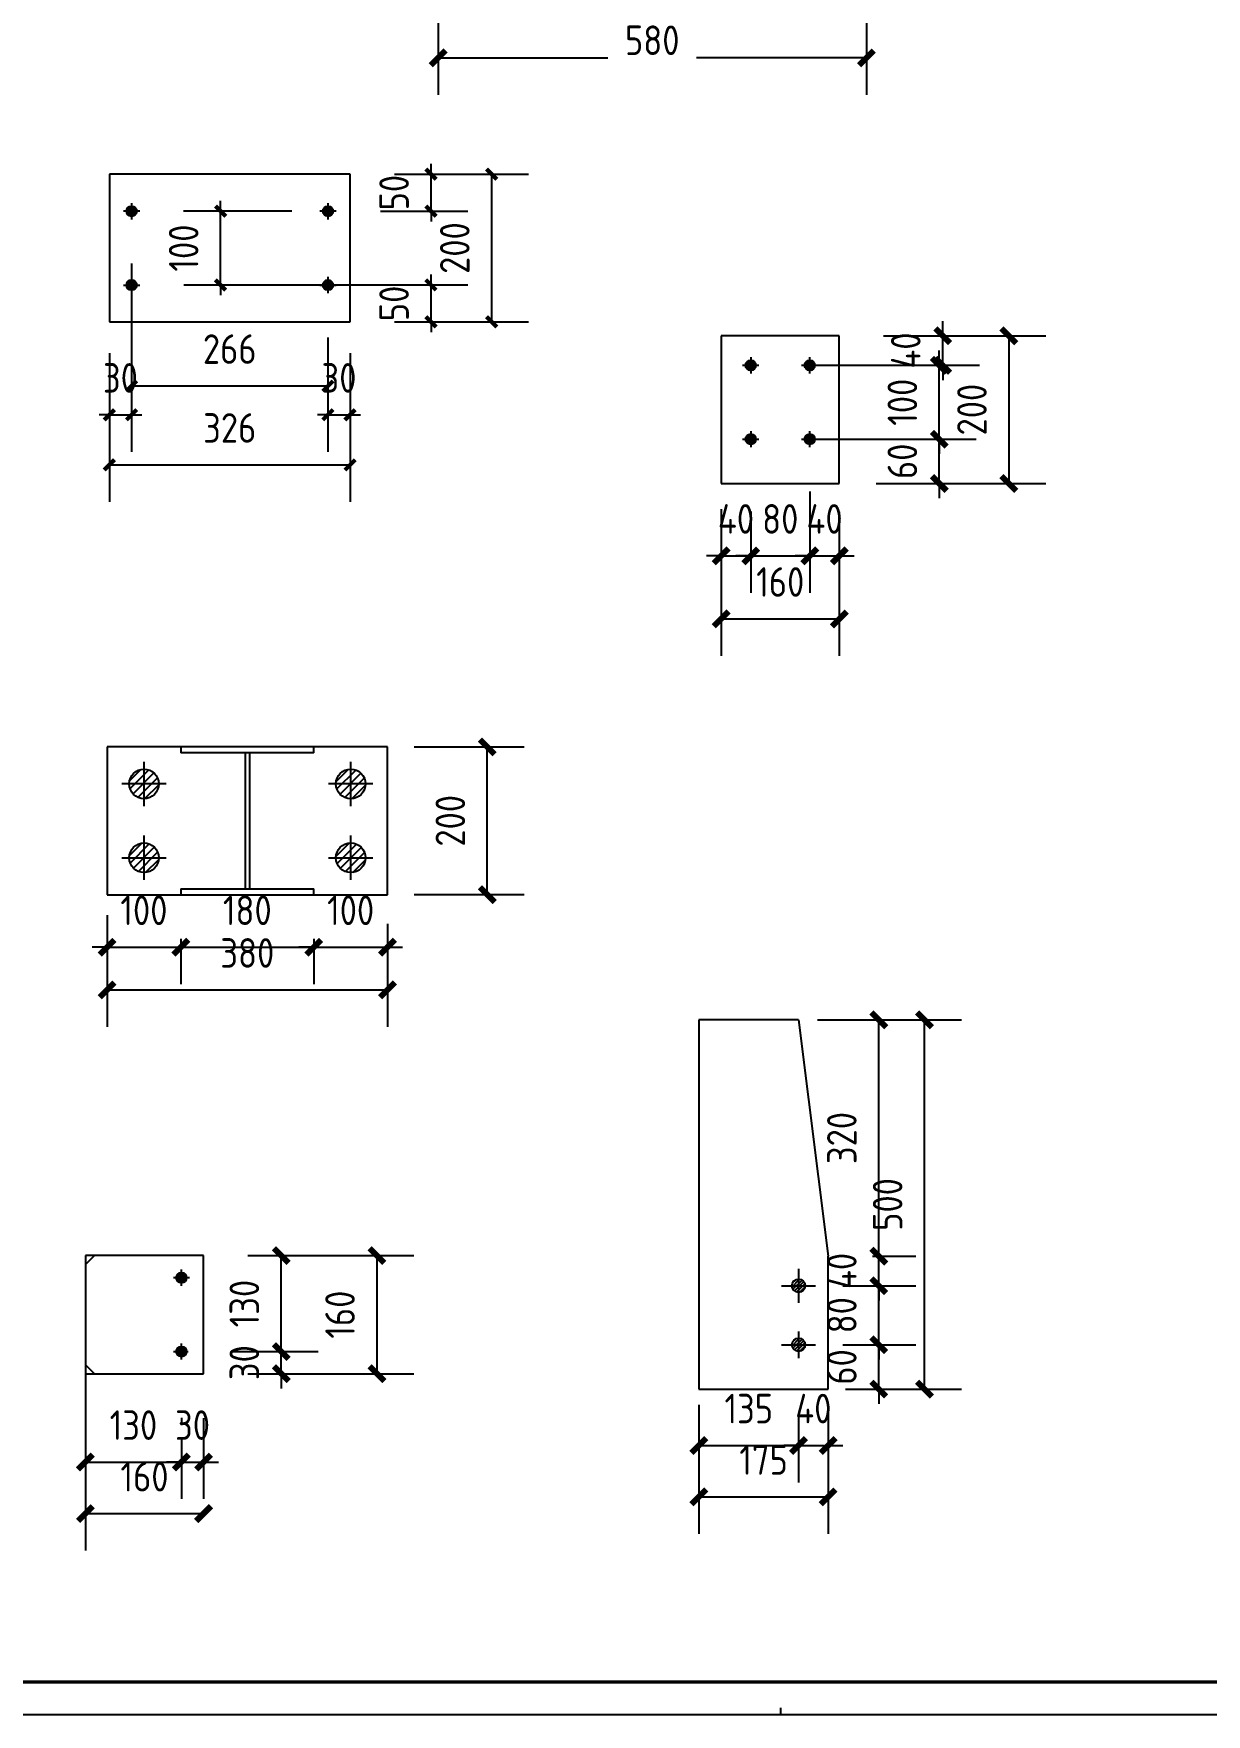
# Model space of a CAD drawing. Extents: x -9001 to 151288, y 75886 to 362543.
# Drawn here: x 29577 to 37519, y 75927 to 87308 of the extents above; entities that cross this region are included whole.
import ezdxf
from ezdxf.enums import TextEntityAlignment as Align

# ---------------------------------------------------------------- set-up
doc = ezdxf.new("R2010")
doc.units = 0
doc.header["$LTSCALE"] = 1000
doc.header["$MEASUREMENT"] = 0
doc.layers.add('PUB_TITLE', color=4, linetype='Continuous')
doc.styles.get("Standard").update_dxf_attribs({"font": 'gbenor.shx', "bigfont": 'gbcbig.shx'})
doc.dimstyles.get("Standard").update_dxf_attribs({"dimscale": 100, "dimtxt": 1, "dimasz": 1, "dimexe": 2.5, "dimexo": 3, "dimgap": 1.5, "dimtad": 1, "dimdec": 0, "dimzin": 0, "dimdsep": 46, "dimtxsty": 'Standard', "dimblk": 'ARCHTICK', "dimcen": 0.09, "dimadec": 0, "dimazin": 0, "dimtfac": 1, "dimtdec": 0, "dimtix": 1, "dimtmove": 2, "dimatfit": 3, "dimfxl": 1, "dimtolj": 1, "dimtzin": 0, "dimarcsym": 0})

# ---------------------------------------------------------------- blocks, each defined once
blk = doc.blocks.new('_ArchTick')
at = {"color": 0, "linetype": 'ByBlock', "const_width": 0.4}
blk.add_lwpolyline([(-0.5, -0.5), (0.5, 0.5)], dxfattribs=at)
blk = doc.blocks.new('*D195')
at = {"color": 0, "lineweight": -2}
for p, q in [((34082, 78023), (34082, 77150)), ((34957, 78023), (34957, 77150)), ((34082, 77400), (34957, 77400))]:
    blk.add_line(p, q, dxfattribs=at)
at = {"layer": 'Defpoints', "color": 0}
for p in [(34082, 78323), (34957, 78323), (34957, 77400)]:
    blk.add_point(p, dxfattribs=at)
at = {"color": 0, "lineweight": -2, "xscale": 100, "yscale": 100, "zscale": 100, "rotation": 180}
blk.add_blockref('_ArchTick', (34082, 77400), dxfattribs=at)
at = {"color": 0, "lineweight": -2, "xscale": 100, "yscale": 100, "zscale": 100}
blk.add_blockref('_ArchTick', (34957, 77400), dxfattribs=at)
at = {"color": 0, "insert": (34520, 77650), "char_height": 200, "attachment_point": 5}
blk.add_mtext('\\A1;175', dxfattribs=at)
blk = doc.blocks.new('*D196')
at = {"color": 0, "lineweight": -2}
for p, q in [((34082, 77969), (34082, 77498)), ((34757, 77969), (34757, 77498)), ((34082, 77748), (34757, 77748))]:
    blk.add_line(p, q, dxfattribs=at)
at = {"layer": 'Defpoints', "color": 0}
for p in [(34082, 78269), (34757, 78269), (34757, 77748)]:
    blk.add_point(p, dxfattribs=at)
at = {"color": 0, "lineweight": -2, "xscale": 100, "yscale": 100, "zscale": 100, "rotation": 180}
blk.add_blockref('_ArchTick', (34082, 77748), dxfattribs=at)
at = {"color": 0, "lineweight": -2, "xscale": 100, "yscale": 100, "zscale": 100}
blk.add_blockref('_ArchTick', (34757, 77748), dxfattribs=at)
at = {"color": 0, "insert": (34420, 77998), "char_height": 200, "attachment_point": 5}
blk.add_mtext('\\A1;135', dxfattribs=at)
blk = doc.blocks.new('*D51')
at = {"color": 0, "lineweight": -2}
for p, q in [((34757, 77969), (34757, 77498)), ((34957, 77949), (34957, 77498)), ((34757, 77748), (34657, 77748)), ((34757, 77748), (34957, 77748)), ((34957, 77748), (35057, 77748))]:
    blk.add_line(p, q, dxfattribs=at)
at = {"layer": 'Defpoints', "color": 0}
for p in [(34757, 78269), (34957, 78249), (34957, 77748)]:
    blk.add_point(p, dxfattribs=at)
at = {"color": 0, "lineweight": -2, "xscale": 100, "yscale": 100, "zscale": 100}
blk.add_blockref('_ArchTick', (34757, 77748), dxfattribs=at)
at = {"color": 0, "lineweight": -2, "xscale": 100, "yscale": 100, "zscale": 100, "rotation": 180}
blk.add_blockref('_ArchTick', (34957, 77748), dxfattribs=at)
at = {"color": 0, "insert": (34857, 77998), "char_height": 200, "attachment_point": 5}
blk.add_mtext('\\A1;40', dxfattribs=at)
blk = doc.blocks.new('*D197')
at = {"color": 0, "lineweight": -2}
for p, q in [((35300, 78430), (35300, 78530)), ((35057, 78430), (35550, 78430)), ((35300, 78130), (35300, 78430)), ((35074, 78130), (35550, 78130)), ((35300, 78130), (35300, 78030))]:
    blk.add_line(p, q, dxfattribs=at)
at = {"layer": 'Defpoints', "color": 0}
for p in [(34757, 78430), (35300, 78430), (34774, 78130)]:
    blk.add_point(p, dxfattribs=at)
at = {"color": 0, "lineweight": -2, "xscale": 100, "yscale": 100, "zscale": 100}
for p, rotation in [((35300, 78430), 270), ((35300, 78130), 90)]:
    blk.add_blockref('_ArchTick', p, dxfattribs=dict(at, rotation=rotation))
at = {"color": 0, "insert": (35050, 78280), "char_height": 200, "attachment_point": 5, "rotation": 90}
blk.add_mtext('\\A1;60', dxfattribs=at)
blk = doc.blocks.new('*D198')
at = {"color": 0, "lineweight": -2}
for p, q in [((35300, 78830), (35300, 78930)), ((35057, 78830), (35550, 78830)), ((35300, 78430), (35300, 78830)), ((35057, 78430), (35550, 78430)), ((35300, 78430), (35300, 78330))]:
    blk.add_line(p, q, dxfattribs=at)
at = {"layer": 'Defpoints', "color": 0}
for p in [(34757, 78830), (35300, 78830), (34757, 78430)]:
    blk.add_point(p, dxfattribs=at)
at = {"color": 0, "lineweight": -2, "xscale": 100, "yscale": 100, "zscale": 100}
for p, rotation in [((35300, 78830), 270), ((35300, 78430), 90)]:
    blk.add_blockref('_ArchTick', p, dxfattribs=dict(at, rotation=rotation))
at = {"color": 0, "insert": (35050, 78630), "char_height": 200, "attachment_point": 5, "rotation": 90}
blk.add_mtext('\\A1;80', dxfattribs=at)
blk = doc.blocks.new('*D199')
at = {"color": 0, "lineweight": -2}
for p, q in [((34886, 80630), (35550, 80630)), ((35300, 79030), (35300, 80630)), ((35257, 79030), (35550, 79030))]:
    blk.add_line(p, q, dxfattribs=at)
at = {"layer": 'Defpoints', "color": 0}
for p in [(34586, 80630), (35300, 80630), (34957, 79030)]:
    blk.add_point(p, dxfattribs=at)
at = {"color": 0, "lineweight": -2, "xscale": 100, "yscale": 100, "zscale": 100}
for p, rotation in [((35300, 80630), 90), ((35300, 79030), 270)]:
    blk.add_blockref('_ArchTick', p, dxfattribs=dict(at, rotation=rotation))
at = {"color": 0, "insert": (35050, 79830), "char_height": 200, "attachment_point": 5, "rotation": 90}
blk.add_mtext('\\A1;320', dxfattribs=at)
blk = doc.blocks.new('*D52')
at = {"color": 0, "lineweight": -2}
for p, q in [((34886, 80630), (35860, 80630)), ((35610, 78130), (35610, 80630)), ((35074, 78130), (35860, 78130))]:
    blk.add_line(p, q, dxfattribs=at)
at = {"layer": 'Defpoints', "color": 0}
for p in [(34586, 80630), (35610, 80630), (34774, 78130)]:
    blk.add_point(p, dxfattribs=at)
at = {"color": 0, "lineweight": -2, "xscale": 100, "yscale": 100, "zscale": 100}
for p, rotation in [((35610, 80630), 90), ((35610, 78130), 270)]:
    blk.add_blockref('_ArchTick', p, dxfattribs=dict(at, rotation=rotation))
at = {"color": 0, "insert": (35360, 79380), "char_height": 200, "attachment_point": 5, "rotation": 90}
blk.add_mtext('\\A1;500', dxfattribs=at)
blk = doc.blocks.new('*D204')
at = {"color": 0, "lineweight": -2}
for p, q in [((34233, 84049), (34233, 83522)), ((34433, 84049), (34433, 83522)), ((34233, 83772), (34133, 83772)), ((34233, 83772), (34433, 83772)), ((34433, 83772), (34533, 83772))]:
    blk.add_line(p, q, dxfattribs=at)
at = {"layer": 'Defpoints', "color": 0}
for p in [(34233, 84349), (34433, 84349), (34433, 83772)]:
    blk.add_point(p, dxfattribs=at)
at = {"color": 0, "lineweight": -2, "xscale": 100, "yscale": 100, "zscale": 100}
blk.add_blockref('_ArchTick', (34233, 83772), dxfattribs=at)
at = {"color": 0, "lineweight": -2, "xscale": 100, "yscale": 100, "zscale": 100, "rotation": 180}
blk.add_blockref('_ArchTick', (34433, 83772), dxfattribs=at)
at = {"color": 0, "insert": (34333, 84022), "char_height": 200, "attachment_point": 5}
blk.add_mtext('\\A1;40', dxfattribs=at)
blk = doc.blocks.new('*D205')
at = {"color": 0, "lineweight": -2}
for p, q in [((34833, 84207), (34833, 83522)), ((34433, 84072), (34433, 84022)), ((34433, 83772), (34333, 83772)), ((34433, 83772), (34833, 83772)), ((34833, 83772), (34933, 83772))]:
    blk.add_line(p, q, dxfattribs=at)
at = {"layer": 'Defpoints', "color": 0}
for p in [(34833, 84507), (34433, 83772), (34833, 83772)]:
    blk.add_point(p, dxfattribs=at)
at = {"color": 0, "lineweight": -2, "xscale": 100, "yscale": 100, "zscale": 100}
blk.add_blockref('_ArchTick', (34433, 83772), dxfattribs=at)
at = {"color": 0, "lineweight": -2, "xscale": 100, "yscale": 100, "zscale": 100, "rotation": 180}
blk.add_blockref('_ArchTick', (34833, 83772), dxfattribs=at)
at = {"color": 0, "insert": (34633, 84022), "char_height": 200, "attachment_point": 5}
blk.add_mtext('\\A1;80', dxfattribs=at)
blk = doc.blocks.new('*D206')
at = {"color": 0, "lineweight": -2}
for p, q in [((34833, 84207), (34833, 83522)), ((35033, 83962), (35033, 83522)), ((34833, 83772), (34733, 83772)), ((34833, 83772), (35033, 83772)), ((35033, 83772), (35133, 83772))]:
    blk.add_line(p, q, dxfattribs=at)
at = {"layer": 'Defpoints', "color": 0}
for p in [(34833, 84507), (35033, 84262), (35033, 83772)]:
    blk.add_point(p, dxfattribs=at)
at = {"color": 0, "lineweight": -2, "xscale": 100, "yscale": 100, "zscale": 100}
blk.add_blockref('_ArchTick', (34833, 83772), dxfattribs=at)
at = {"color": 0, "lineweight": -2, "xscale": 100, "yscale": 100, "zscale": 100, "rotation": 180}
blk.add_blockref('_ArchTick', (35033, 83772), dxfattribs=at)
at = {"color": 0, "insert": (34933, 84022), "char_height": 200, "attachment_point": 5}
blk.add_mtext('\\A1;40', dxfattribs=at)
blk = doc.blocks.new('*D207')
at = {"color": 0, "lineweight": -2}
for p, q in [((34784, 84562), (35960, 84562)), ((35710, 84562), (35710, 84662)), ((35710, 84262), (35710, 84562)), ((35283, 84262), (35960, 84262)), ((35710, 84262), (35710, 84162))]:
    blk.add_line(p, q, dxfattribs=at)
at = {"layer": 'Defpoints', "color": 0}
for p in [(34484, 84562), (35710, 84562), (34983, 84262)]:
    blk.add_point(p, dxfattribs=at)
at = {"color": 0, "lineweight": -2, "xscale": 100, "yscale": 100, "zscale": 100}
for p, rotation in [((35710, 84562), 270), ((35710, 84262), 90)]:
    blk.add_blockref('_ArchTick', p, dxfattribs=dict(at, rotation=rotation))
at = {"color": 0, "insert": (35460, 84412), "char_height": 200, "attachment_point": 5, "rotation": 90}
blk.add_mtext('\\A1;60', dxfattribs=at)
blk = doc.blocks.new('*D208')
at = {"color": 0, "lineweight": -2}
for p, q in [((35710, 85062), (35710, 85162)), ((34788, 85062), (35960, 85062)), ((35710, 84562), (35710, 85062)), ((34784, 84562), (35960, 84562)), ((35710, 84562), (35710, 84462))]:
    blk.add_line(p, q, dxfattribs=at)
at = {"layer": 'Defpoints', "color": 0}
for p in [(34488, 85062), (35710, 85062), (34484, 84562)]:
    blk.add_point(p, dxfattribs=at)
at = {"color": 0, "lineweight": -2, "xscale": 100, "yscale": 100, "zscale": 100}
for p, rotation in [((35710, 85062), 270), ((35710, 84562), 90)]:
    blk.add_blockref('_ArchTick', p, dxfattribs=dict(at, rotation=rotation))
at = {"color": 0, "insert": (35460, 84812), "char_height": 200, "attachment_point": 5, "rotation": 90}
blk.add_mtext('\\A1;100', dxfattribs=at)
blk = doc.blocks.new('*D209')
at = {"color": 0, "lineweight": -2}
for p, q in [((35733, 85262), (35733, 85362)), ((35333, 85262), (35983, 85262)), ((35733, 85062), (35733, 85262)), ((34788, 85062), (35983, 85062)), ((35733, 85062), (35733, 84962))]:
    blk.add_line(p, q, dxfattribs=at)
at = {"layer": 'Defpoints', "color": 0}
for p in [(35033, 85262), (35733, 85262), (34488, 85062)]:
    blk.add_point(p, dxfattribs=at)
at = {"color": 0, "lineweight": -2, "xscale": 100, "yscale": 100, "zscale": 100}
for p, rotation in [((35733, 85262), 270), ((35733, 85062), 90)]:
    blk.add_blockref('_ArchTick', p, dxfattribs=dict(at, rotation=rotation))
at = {"color": 0, "insert": (35483, 85162), "char_height": 200, "attachment_point": 5, "rotation": 90}
blk.add_mtext('\\A1;40', dxfattribs=at)
blk = doc.blocks.new('*D53')
at = {"color": 0, "lineweight": -2}
for p, q in [((35333, 85262), (36431, 85262)), ((36181, 85262), (36181, 84262)), ((35333, 84262), (36431, 84262))]:
    blk.add_line(p, q, dxfattribs=at)
at = {"layer": 'Defpoints', "color": 0}
for p in [(35033, 85262), (35033, 84262), (36181, 84262)]:
    blk.add_point(p, dxfattribs=at)
at = {"color": 0, "lineweight": -2, "xscale": 100, "yscale": 100, "zscale": 100}
for p, rotation in [((36181, 85262), 90), ((36181, 84262), 270)]:
    blk.add_blockref('_ArchTick', p, dxfattribs=dict(at, rotation=rotation))
at = {"color": 0, "insert": (35931, 84762), "char_height": 200, "attachment_point": 5, "rotation": 90}
blk.add_mtext('\\A1;200', dxfattribs=at)
blk = doc.blocks.new('*D210')
at = {"color": 0, "lineweight": -2}
for p, q in [((34233, 84087), (34233, 83095)), ((35033, 84069), (35033, 83095)), ((34233, 83345), (35033, 83345))]:
    blk.add_line(p, q, dxfattribs=at)
at = {"layer": 'Defpoints', "color": 0}
for p in [(34233, 84387), (35033, 84369), (35033, 83345)]:
    blk.add_point(p, dxfattribs=at)
at = {"color": 0, "lineweight": -2, "xscale": 100, "yscale": 100, "zscale": 100, "rotation": 180}
blk.add_blockref('_ArchTick', (34233, 83345), dxfattribs=at)
at = {"color": 0, "lineweight": -2, "xscale": 100, "yscale": 100, "zscale": 100}
blk.add_blockref('_ArchTick', (35033, 83345), dxfattribs=at)
at = {"color": 0, "insert": (34633, 83595), "char_height": 200, "attachment_point": 5}
blk.add_mtext('\\A1;160', dxfattribs=at)
blk = doc.blocks.new('*D54')
at = {"color": 0, "lineweight": -2}
for p, q in [((35300, 79030), (35300, 79130)), ((35257, 79030), (35550, 79030)), ((35300, 78830), (35300, 79030)), ((35057, 78830), (35550, 78830)), ((35300, 78830), (35300, 78730))]:
    blk.add_line(p, q, dxfattribs=at)
at = {"layer": 'Defpoints', "color": 0}
for p in [(34957, 79030), (35300, 79030), (34757, 78830)]:
    blk.add_point(p, dxfattribs=at)
at = {"color": 0, "lineweight": -2, "xscale": 100, "yscale": 100, "zscale": 100}
for p, rotation in [((35300, 79030), 270), ((35300, 78830), 90)]:
    blk.add_blockref('_ArchTick', p, dxfattribs=dict(at, rotation=rotation))
at = {"color": 0, "insert": (35050, 78930), "char_height": 200, "attachment_point": 5, "rotation": 90}
blk.add_mtext('\\A1;40', dxfattribs=at)
blk = doc.blocks.new('*D237')
at = {"color": 0, "lineweight": -2}
for p, q in [((29928, 78301), (29928, 77386)), ((30578, 77798), (30578, 77386)), ((29928, 77636), (30578, 77636))]:
    blk.add_line(p, q, dxfattribs=at)
at = {"layer": 'Defpoints', "color": 0}
for p in [(29928, 78601), (30578, 78098), (30578, 77636)]:
    blk.add_point(p, dxfattribs=at)
at = {"color": 0, "lineweight": -2, "xscale": 100, "yscale": 100, "zscale": 100, "rotation": 180}
blk.add_blockref('_ArchTick', (29928, 77636), dxfattribs=at)
at = {"color": 0, "lineweight": -2, "xscale": 100, "yscale": 100, "zscale": 100}
blk.add_blockref('_ArchTick', (30578, 77636), dxfattribs=at)
at = {"color": 0, "insert": (30253, 77886), "char_height": 200, "attachment_point": 5}
blk.add_mtext('\\A1;130', dxfattribs=at)
blk = doc.blocks.new('*D238')
at = {"color": 0, "lineweight": -2}
for p, q in [((30578, 77936), (30578, 77886)), ((30728, 77934), (30728, 77386)), ((30578, 77636), (30478, 77636)), ((30578, 77636), (30728, 77636)), ((30728, 77636), (30828, 77636))]:
    blk.add_line(p, q, dxfattribs=at)
at = {"layer": 'Defpoints', "color": 0}
for p in [(30728, 78234), (30578, 77636), (30728, 77636)]:
    blk.add_point(p, dxfattribs=at)
at = {"color": 0, "lineweight": -2, "xscale": 100, "yscale": 100, "zscale": 100}
blk.add_blockref('_ArchTick', (30578, 77636), dxfattribs=at)
at = {"color": 0, "lineweight": -2, "xscale": 100, "yscale": 100, "zscale": 100, "rotation": 180}
blk.add_blockref('_ArchTick', (30728, 77636), dxfattribs=at)
at = {"color": 0, "insert": (30653, 77886), "char_height": 200, "attachment_point": 5}
blk.add_mtext('\\A1;30', dxfattribs=at)
blk = doc.blocks.new('*D239')
at = {"color": 0, "lineweight": -2}
for p, q in [((31254, 78384), (31254, 78484)), ((30923, 78384), (31504, 78384)), ((31254, 78234), (31254, 78384)), ((31028, 78234), (31504, 78234)), ((31254, 78234), (31254, 78134))]:
    blk.add_line(p, q, dxfattribs=at)
at = {"layer": 'Defpoints', "color": 0}
for p in [(30623, 78384), (31254, 78384), (30728, 78234)]:
    blk.add_point(p, dxfattribs=at)
at = {"color": 0, "lineweight": -2, "xscale": 100, "yscale": 100, "zscale": 100}
for p, rotation in [((31254, 78384), 270), ((31254, 78234), 90)]:
    blk.add_blockref('_ArchTick', p, dxfattribs=dict(at, rotation=rotation))
at = {"color": 0, "insert": (31004, 78309), "char_height": 200, "attachment_point": 5, "rotation": 90}
blk.add_mtext('\\A1;30', dxfattribs=at)
blk = doc.blocks.new('*D240')
at = {"color": 0, "lineweight": -2}
for p, q in [((31028, 79034), (31504, 79034)), ((31254, 78384), (31254, 79034)), ((30923, 78384), (31504, 78384))]:
    blk.add_line(p, q, dxfattribs=at)
at = {"layer": 'Defpoints', "color": 0}
for p in [(30728, 79034), (31254, 79034), (30623, 78384)]:
    blk.add_point(p, dxfattribs=at)
at = {"color": 0, "lineweight": -2, "xscale": 100, "yscale": 100, "zscale": 100}
for p, rotation in [((31254, 79034), 90), ((31254, 78384), 270)]:
    blk.add_blockref('_ArchTick', p, dxfattribs=dict(at, rotation=rotation))
at = {"color": 0, "insert": (31004, 78709), "char_height": 200, "attachment_point": 5, "rotation": 90}
blk.add_mtext('\\A1;130', dxfattribs=at)
blk = doc.blocks.new('*D63')
at = {"color": 0, "lineweight": -2}
for p, q in [((31028, 79034), (32152, 79034)), ((31902, 79034), (31902, 78234)), ((31028, 78234), (32152, 78234))]:
    blk.add_line(p, q, dxfattribs=at)
at = {"layer": 'Defpoints', "color": 0}
for p in [(30728, 79034), (30728, 78234), (31902, 78234)]:
    blk.add_point(p, dxfattribs=at)
at = {"color": 0, "lineweight": -2, "xscale": 100, "yscale": 100, "zscale": 100}
for p, rotation in [((31902, 79034), 90), ((31902, 78234), 270)]:
    blk.add_blockref('_ArchTick', p, dxfattribs=dict(at, rotation=rotation))
at = {"color": 0, "insert": (31652, 78634), "char_height": 200, "attachment_point": 5, "rotation": 90}
blk.add_mtext('\\A1;160', dxfattribs=at)
blk = doc.blocks.new('*D64')
at = {"color": 0, "lineweight": -2}
for p, q in [((29928, 77989), (29928, 77037)), ((30728, 77587), (30728, 77537)), ((29928, 77287), (30728, 77287))]:
    blk.add_line(p, q, dxfattribs=at)
at = {"layer": 'Defpoints', "color": 0}
for p in [(29928, 78289), (30728, 77287), (30728, 77287)]:
    blk.add_point(p, dxfattribs=at)
at = {"color": 0, "lineweight": -2, "xscale": 100, "yscale": 100, "zscale": 100, "rotation": 180}
blk.add_blockref('_ArchTick', (29928, 77287), dxfattribs=at)
at = {"color": 0, "lineweight": -2, "xscale": 100, "yscale": 100, "zscale": 100}
blk.add_blockref('_ArchTick', (30728, 77287), dxfattribs=at)
at = {"color": 0, "insert": (30328, 77537), "char_height": 200, "attachment_point": 5}
blk.add_mtext('\\A1;160', dxfattribs=at)
blk = doc.blocks.new('*D241')
at = {"color": 0, "lineweight": -2}
for p, q in [((30240, 85751), (30240, 84477)), ((30090, 85056), (30090, 84477)), ((30090, 84727), (30020, 84727)), ((30090, 84727), (30240, 84727)), ((30240, 84727), (30310, 84727))]:
    blk.add_line(p, q, dxfattribs=at)
at = {"layer": 'Defpoints', "color": 0}
for p in [(30240, 86051), (30090, 85356), (30240, 84727)]:
    blk.add_point(p, dxfattribs=at)
at = {"color": 0, "lineweight": -2, "xscale": 70, "yscale": 70, "zscale": 70}
blk.add_blockref('_ArchTick', (30090, 84727), dxfattribs=at)
at = {"color": 0, "lineweight": -2, "xscale": 70, "yscale": 70, "zscale": 70, "rotation": 180}
blk.add_blockref('_ArchTick', (30240, 84727), dxfattribs=at)
at = {"color": 0, "insert": (30165, 84977), "char_height": 200, "attachment_point": 5}
blk.add_mtext('\\A1;30', dxfattribs=at)
blk = doc.blocks.new('*D242')
at = {"color": 0, "lineweight": -2}
for p, q in [((30240, 85751), (30240, 84672)), ((31570, 85251), (31570, 84672)), ((30240, 84922), (31570, 84922))]:
    blk.add_line(p, q, dxfattribs=at)
at = {"layer": 'Defpoints', "color": 0}
for p in [(30240, 86051), (31570, 85551), (31570, 84922)]:
    blk.add_point(p, dxfattribs=at)
at = {"color": 0, "lineweight": -2, "xscale": 70, "yscale": 70, "zscale": 70, "rotation": 180}
blk.add_blockref('_ArchTick', (30240, 84922), dxfattribs=at)
at = {"color": 0, "lineweight": -2, "xscale": 70, "yscale": 70, "zscale": 70}
blk.add_blockref('_ArchTick', (31570, 84922), dxfattribs=at)
at = {"color": 0, "insert": (30905, 85172), "char_height": 200, "attachment_point": 5}
blk.add_mtext('\\A1;266', dxfattribs=at)
blk = doc.blocks.new('*D243')
at = {"color": 0, "lineweight": -2}
for p, q in [((31570, 85251), (31570, 84477)), ((31720, 85056), (31720, 84477)), ((31570, 84727), (31500, 84727)), ((31570, 84727), (31720, 84727)), ((31720, 84727), (31790, 84727))]:
    blk.add_line(p, q, dxfattribs=at)
at = {"layer": 'Defpoints', "color": 0}
for p in [(31570, 85551), (31720, 85356), (31720, 84727)]:
    blk.add_point(p, dxfattribs=at)
at = {"color": 0, "lineweight": -2, "xscale": 70, "yscale": 70, "zscale": 70}
blk.add_blockref('_ArchTick', (31570, 84727), dxfattribs=at)
at = {"color": 0, "lineweight": -2, "xscale": 70, "yscale": 70, "zscale": 70, "rotation": 180}
blk.add_blockref('_ArchTick', (31720, 84727), dxfattribs=at)
at = {"color": 0, "insert": (31645, 84977), "char_height": 200, "attachment_point": 5}
blk.add_mtext('\\A1;30', dxfattribs=at)
blk = doc.blocks.new('*D244')
at = {"color": 0, "lineweight": -2}
for p, q in [((30595, 85606), (32518, 85606)), ((32268, 85606), (32268, 85676)), ((32268, 85356), (32268, 85606)), ((32020, 85356), (32518, 85356)), ((32268, 85356), (32268, 85286))]:
    blk.add_line(p, q, dxfattribs=at)
at = {"layer": 'Defpoints', "color": 0}
for p in [(30295, 85606), (32268, 85606), (31720, 85356)]:
    blk.add_point(p, dxfattribs=at)
at = {"color": 0, "lineweight": -2, "xscale": 70, "yscale": 70, "zscale": 70}
for p, rotation in [((32268, 85606), 270), ((32268, 85356), 90)]:
    blk.add_blockref('_ArchTick', p, dxfattribs=dict(at, rotation=rotation))
at = {"color": 0, "insert": (32018, 85481), "char_height": 200, "attachment_point": 5, "rotation": 90}
blk.add_mtext('\\A1;50', dxfattribs=at)
blk = doc.blocks.new('*D245')
at = {"color": 0, "lineweight": -2}
for p, q in [((30843, 86106), (30843, 86176)), ((31325, 86106), (30593, 86106)), ((30843, 85606), (30843, 86106)), ((30595, 85606), (31093, 85606)), ((30843, 85606), (30843, 85536))]:
    blk.add_line(p, q, dxfattribs=at)
at = {"layer": 'Defpoints', "color": 0}
for p in [(30843, 86106), (31625, 86106), (30295, 85606)]:
    blk.add_point(p, dxfattribs=at)
at = {"color": 0, "lineweight": -2, "xscale": 70, "yscale": 70, "zscale": 70}
for p, rotation in [((30843, 86106), 270), ((30843, 85606), 90)]:
    blk.add_blockref('_ArchTick', p, dxfattribs=dict(at, rotation=rotation))
at = {"color": 0, "insert": (30593, 85856), "char_height": 200, "attachment_point": 5, "rotation": 90}
blk.add_mtext('\\A1;100', dxfattribs=at)
blk = doc.blocks.new('*D246')
at = {"color": 0, "lineweight": -2}
for p, q in [((32268, 86356), (32268, 86426)), ((32020, 86356), (32518, 86356)), ((32268, 86106), (32268, 86356)), ((31925, 86106), (32518, 86106)), ((32268, 86106), (32268, 86036))]:
    blk.add_line(p, q, dxfattribs=at)
at = {"layer": 'Defpoints', "color": 0}
for p in [(31720, 86356), (32268, 86356), (31625, 86106)]:
    blk.add_point(p, dxfattribs=at)
at = {"color": 0, "lineweight": -2, "xscale": 70, "yscale": 70, "zscale": 70}
for p, rotation in [((32268, 86356), 270), ((32268, 86106), 90)]:
    blk.add_blockref('_ArchTick', p, dxfattribs=dict(at, rotation=rotation))
at = {"color": 0, "insert": (32018, 86231), "char_height": 200, "attachment_point": 5, "rotation": 90}
blk.add_mtext('\\A1;50', dxfattribs=at)
blk = doc.blocks.new('*D65')
at = {"color": 0, "lineweight": -2}
for p, q in [((32020, 86356), (32929, 86356)), ((32679, 85356), (32679, 86356)), ((32020, 85356), (32929, 85356))]:
    blk.add_line(p, q, dxfattribs=at)
at = {"layer": 'Defpoints', "color": 0}
for p in [(31720, 86356), (32679, 86356), (31720, 85356)]:
    blk.add_point(p, dxfattribs=at)
at = {"color": 0, "lineweight": -2, "xscale": 70, "yscale": 70, "zscale": 70}
for p, rotation in [((32679, 86356), 90), ((32679, 85356), 270)]:
    blk.add_blockref('_ArchTick', p, dxfattribs=dict(at, rotation=rotation))
at = {"color": 0, "insert": (32429, 85856), "char_height": 200, "attachment_point": 5, "rotation": 90}
blk.add_mtext('\\A1;200', dxfattribs=at)
blk = doc.blocks.new('*D247')
at = {"color": 0, "lineweight": -2}
for p, q in [((30090, 85145), (30090, 84138)), ((31720, 85145), (31720, 84138)), ((30090, 84388), (31720, 84388))]:
    blk.add_line(p, q, dxfattribs=at)
at = {"layer": 'Defpoints', "color": 0}
for p in [(30090, 85445), (31720, 85445), (31720, 84388)]:
    blk.add_point(p, dxfattribs=at)
at = {"color": 0, "lineweight": -2, "xscale": 70, "yscale": 70, "zscale": 70, "rotation": 180}
blk.add_blockref('_ArchTick', (30090, 84388), dxfattribs=at)
at = {"color": 0, "lineweight": -2, "xscale": 70, "yscale": 70, "zscale": 70}
blk.add_blockref('_ArchTick', (31720, 84388), dxfattribs=at)
at = {"color": 0, "insert": (30905, 84638), "char_height": 200, "attachment_point": 5}
blk.add_mtext('\\A1;326', dxfattribs=at)
blk = doc.blocks.new('*D252')
at = {"color": 0, "lineweight": -2}
for p, q in [((30074, 81273), (30074, 80872)), ((30574, 81178), (30574, 80872)), ((30074, 81122), (29974, 81122)), ((30074, 81122), (30574, 81122)), ((30574, 81122), (30674, 81122))]:
    blk.add_line(p, q, dxfattribs=at)
at = {"layer": 'Defpoints', "color": 0}
for p in [(30074, 81573), (30574, 81478), (30574, 81122)]:
    blk.add_point(p, dxfattribs=at)
at = {"color": 0, "lineweight": -2, "xscale": 100, "yscale": 100, "zscale": 100}
blk.add_blockref('_ArchTick', (30074, 81122), dxfattribs=at)
at = {"color": 0, "lineweight": -2, "xscale": 100, "yscale": 100, "zscale": 100, "rotation": 180}
blk.add_blockref('_ArchTick', (30574, 81122), dxfattribs=at)
at = {"color": 0, "insert": (30324, 81372), "char_height": 200, "attachment_point": 5}
blk.add_mtext('\\A1;100', dxfattribs=at)
blk = doc.blocks.new('*D253')
at = {"color": 0, "lineweight": -2}
for p, q in [((30574, 81178), (30574, 80872)), ((31474, 81178), (31474, 80872)), ((30574, 81122), (31474, 81122))]:
    blk.add_line(p, q, dxfattribs=at)
at = {"layer": 'Defpoints', "color": 0}
for p in [(30574, 81478), (31474, 81478), (31474, 81122)]:
    blk.add_point(p, dxfattribs=at)
at = {"color": 0, "lineweight": -2, "xscale": 100, "yscale": 100, "zscale": 100, "rotation": 180}
blk.add_blockref('_ArchTick', (30574, 81122), dxfattribs=at)
at = {"color": 0, "lineweight": -2, "xscale": 100, "yscale": 100, "zscale": 100}
blk.add_blockref('_ArchTick', (31474, 81122), dxfattribs=at)
at = {"color": 0, "insert": (31024, 81372), "char_height": 200, "attachment_point": 5}
blk.add_mtext('\\A1;180', dxfattribs=at)
blk = doc.blocks.new('*D254')
at = {"color": 0, "lineweight": -2}
for p, q in [((31474, 81178), (31474, 80872)), ((31974, 81178), (31974, 80872)), ((31474, 81122), (31374, 81122)), ((31474, 81122), (31974, 81122)), ((31974, 81122), (32074, 81122))]:
    blk.add_line(p, q, dxfattribs=at)
at = {"layer": 'Defpoints', "color": 0}
for p in [(31474, 81478), (31974, 81478), (31974, 81122)]:
    blk.add_point(p, dxfattribs=at)
at = {"color": 0, "lineweight": -2, "xscale": 100, "yscale": 100, "zscale": 100}
blk.add_blockref('_ArchTick', (31474, 81122), dxfattribs=at)
at = {"color": 0, "lineweight": -2, "xscale": 100, "yscale": 100, "zscale": 100, "rotation": 180}
blk.add_blockref('_ArchTick', (31974, 81122), dxfattribs=at)
at = {"color": 0, "insert": (31724, 81372), "char_height": 200, "attachment_point": 5}
blk.add_mtext('\\A1;100', dxfattribs=at)
blk = doc.blocks.new('*D255')
at = {"color": 0, "lineweight": -2}
for p, q in [((32154, 82478), (32899, 82478)), ((32649, 81478), (32649, 82478)), ((32154, 81478), (32899, 81478))]:
    blk.add_line(p, q, dxfattribs=at)
at = {"layer": 'Defpoints', "color": 0}
for p in [(31854, 82478), (32649, 82478), (31854, 81478)]:
    blk.add_point(p, dxfattribs=at)
at = {"color": 0, "lineweight": -2, "xscale": 100, "yscale": 100, "zscale": 100}
for p, rotation in [((32649, 82478), 90), ((32649, 81478), 270)]:
    blk.add_blockref('_ArchTick', p, dxfattribs=dict(at, rotation=rotation))
at = {"color": 0, "insert": (32399, 81978), "char_height": 200, "attachment_point": 5, "rotation": 90}
blk.add_mtext('\\A1;200', dxfattribs=at)
blk = doc.blocks.new('*D256')
at = {"color": 0, "lineweight": -2}
for p, q in [((30074, 81340), (30074, 80583)), ((31974, 81281), (31974, 80583)), ((30074, 80833), (31974, 80833))]:
    blk.add_line(p, q, dxfattribs=at)
at = {"layer": 'Defpoints', "color": 0}
for p in [(30074, 81640), (31974, 81581), (31974, 80833)]:
    blk.add_point(p, dxfattribs=at)
at = {"color": 0, "lineweight": -2, "xscale": 100, "yscale": 100, "zscale": 100, "rotation": 180}
blk.add_blockref('_ArchTick', (30074, 80833), dxfattribs=at)
at = {"color": 0, "lineweight": -2, "xscale": 100, "yscale": 100, "zscale": 100}
blk.add_blockref('_ArchTick', (31974, 80833), dxfattribs=at)
at = {"color": 0, "insert": (31024, 81083), "char_height": 200, "attachment_point": 5}
blk.add_mtext('\\A1;380', dxfattribs=at)
blk = doc.blocks.new('$titleblk$00000167')
blk.add_line((-594.5, 0), (-594.5, 2))
blk.add_lwpolyline([(-1189, 0), (0, 0), (0, 841), (-1189, 841)], close=True)
at = {"const_width": 1}
blk.add_lwpolyline([(-1164, 10), (-10, 10), (-10, 831), (-1164, 831)], close=True, dxfattribs=at)
at = {"flags": 4}
for tag, p in [('(扩展图名)', (-62.12, 184.1)), ('图名', (-62.12, 180.13)), ('日期', (-62.12, 172.03)), ('图号', (-62.12, 163.99)), ('比例', (-62.12, 156)), ('子项', (-59.56, 82.07)), ('工程名称', (-59.24, 70.19)), ('设计号', (-36.91, 28.62))]:
    blk.add_attdef(tag, text='', height=3.5, dxfattribs=at).set_placement(p, align=Align.CENTER)
for tag, p in [('设计人', (-64.84, 148.13)), ('负责人', (-64.71, 140.27)), ('主持人', (-64.73, 132.26)), ('校对人', (-64.28, 124.4)), ('审核人', (-63.96, 116.15)), ('审定人', (-64.16, 107.95)), ('所长', (-64.16, 99.76))]:
    blk.add_attdef(tag, p, '', height=3.5)
blk = doc.blocks.new('*D359')
at = {"color": 0, "lineweight": -2}
for p, q in [((32316, 88063), (32316, 86894)), ((35216, 88063), (35216, 86894)), ((32316, 87144), (33466, 87144)), ((35216, 87144), (34066, 87144))]:
    blk.add_line(p, q, dxfattribs=at)
at = {"layer": 'Defpoints', "color": 0}
for p in [(32316, 88363), (35216, 88363), (35216, 87144)]:
    blk.add_point(p, dxfattribs=at)
at = {"color": 0, "lineweight": -2, "xscale": 100, "yscale": 100, "zscale": 100, "rotation": 180}
blk.add_blockref('_ArchTick', (32316, 87144), dxfattribs=at)
at = {"color": 0, "lineweight": -2, "xscale": 100, "yscale": 100, "zscale": 100}
blk.add_blockref('_ArchTick', (35216, 87144), dxfattribs=at)
at = {"color": 0, "insert": (33766, 87263), "char_height": 200, "attachment_point": 5}
blk.add_mtext('\\A1;580', dxfattribs=at)

msp = doc.modelspace()

# ---------------------------------------------------------------- hatches: boundary and pattern name
h = msp.add_hatch()
h.set_pattern_fill('ANSI31', color=256, scale=5, style=0)
h.set_pattern_definition([(45, (-94360.964, 52102.9646), (-5.61266008, 5.61266008), [])])
h.paths.add_polyline_path([(30240.5, 86140.5, 0.4142136), (30205.5, 86105.5), (30240.5, 86105.5)])
h.paths.add_polyline_path([(30240.5, 86105.5), (30205.5, 86105.5, 0.4142136), (30240.5, 86070.5)])
h.paths.add_polyline_path([(30275.5, 86105.5), (30240.5, 86105.5), (30240.5, 86070.5, 0.4142136)])
h.paths.add_polyline_path([(30240.5, 86140.5), (30240.5, 86105.5), (30275.5, 86105.5, 0.4142136)])
h.paths.add_polyline_path([(30240.5, 85640.5, 0.4142136), (30205.5, 85605.5), (30240.5, 85605.5)])
h.paths.add_polyline_path([(30240.5, 85605.5), (30205.5, 85605.5, 0.4142136), (30240.5, 85570.5)])
h.paths.add_polyline_path([(30275.5, 85605.5), (30240.5, 85605.5), (30240.5, 85570.5, 0.4142136)])
h.paths.add_polyline_path([(30240.5, 85640.5), (30240.5, 85605.5), (30275.5, 85605.5, 0.4142136)])
h.paths.add_polyline_path([(31570.5, 85640.5, 0.4142136), (31535.5, 85605.5), (31570.5, 85605.5)])
h.paths.add_polyline_path([(31570.5, 85605.5), (31535.5, 85605.5, 0.4142136), (31570.5, 85570.5)])
h.paths.add_polyline_path([(31605.5, 85605.5), (31570.5, 85605.5), (31570.5, 85570.5, 0.4142136)])
h.paths.add_polyline_path([(31570.5, 85640.5), (31570.5, 85605.5), (31605.5, 85605.5, 0.4142136)])
h.paths.add_polyline_path([(31570.5, 86105.5), (31535.5, 86105.5, 0.4142136), (31570.5, 86070.5)])
h.paths.add_polyline_path([(31570.5, 86140.5, 0.4142136), (31535.5, 86105.5), (31570.5, 86105.5)])
h.paths.add_polyline_path([(31570.5, 86140.5), (31570.5, 86105.5), (31605.5, 86105.5, 0.4142136)])
h.paths.add_polyline_path([(31605.5, 86105.5), (31570.5, 86105.5), (31570.5, 86070.5, 0.4142136)])
h = msp.add_hatch()
h.set_pattern_fill('ANSI31', color=256, scale=5, style=0)
h.set_pattern_definition([(45, (-81399.229, 47757.988), (-5.6126601, 5.6126601), [])])
h.paths.add_polyline_path([(34432.8, 85097, 0.4142136), (34397.8, 85062), (34432.8, 85062)])
h.paths.add_polyline_path([(34432.8, 85062), (34397.8, 85062, 0.4142136), (34432.8, 85027)])
h.paths.add_polyline_path([(34467.8, 85062), (34432.8, 85062), (34432.8, 85027, 0.4142136)])
h.paths.add_polyline_path([(34432.8, 85097), (34432.8, 85062), (34467.8, 85062, 0.4142136)])
h.paths.add_polyline_path([(34432.8, 84597, 0.4142136), (34397.8, 84562), (34432.8, 84562)])
h.paths.add_polyline_path([(34432.8, 84562), (34397.8, 84562, 0.4142136), (34432.8, 84527)])
h.paths.add_polyline_path([(34467.8, 84562), (34432.8, 84562), (34432.8, 84527, 0.4142136)])
h.paths.add_polyline_path([(34432.8, 84597), (34432.8, 84562), (34467.8, 84562, 0.4142136)])
h.paths.add_polyline_path([(34832.8, 84597, 0.4142136), (34797.8, 84562), (34832.8, 84562)])
h.paths.add_polyline_path([(34832.8, 84562), (34797.8, 84562, 0.4142136), (34832.8, 84527)])
h.paths.add_polyline_path([(34867.8, 84562), (34832.8, 84562), (34832.8, 84527, 0.4142136)])
h.paths.add_polyline_path([(34832.8, 84597), (34832.8, 84562), (34867.8, 84562, 0.4142136)])
h.paths.add_polyline_path([(34832.8, 85062), (34797.8, 85062, 0.4142136), (34832.8, 85027)])
h.paths.add_polyline_path([(34832.8, 85097, 0.4142136), (34797.8, 85062), (34832.8, 85062)])
h.paths.add_polyline_path([(34832.8, 85097), (34832.8, 85062), (34867.8, 85062, 0.4142136)])
h.paths.add_polyline_path([(34867.8, 85062), (34832.8, 85062), (34832.8, 85027, 0.4142136)])
h = msp.add_hatch()
h.set_pattern_fill('ANSI31', color=256, scale=25, style=0)
h.set_pattern_definition([(45, (-532320.522, -299402.273), (-28.0633004, 28.0633004), [])])
h.paths.add_polyline_path([(30324.5, 82127.7, 0.4142136), (30424.5, 82227.7), (30324.5, 82227.7)])
h.paths.add_polyline_path([(30324.5, 82227.7), (30224.5, 82227.7, 0.4142136), (30324.5, 82127.7)])
h.paths.add_polyline_path([(30324.5, 82227.7), (30324.5, 82327.7, 0.4142136), (30224.5, 82227.7)])
h.paths.add_polyline_path([(30424.5, 82227.7, 0.4142136), (30324.5, 82327.7), (30324.5, 82227.7)])
h.paths.add_polyline_path([(30324.5, 81727.7), (30324.5, 81827.7, 0.4142136), (30224.5, 81727.7)])
h.paths.add_polyline_path([(30324.5, 81727.7), (30224.5, 81727.7, 0.4142136), (30324.5, 81627.7)])
h.paths.add_polyline_path([(30324.5, 81627.7, 0.4142136), (30424.5, 81727.7), (30324.5, 81727.7)])
h.paths.add_polyline_path([(30424.5, 81727.7, 0.4142136), (30324.5, 81827.7), (30324.5, 81727.7)])
h.paths.add_polyline_path([(31724.5, 81727.7), (31624.5, 81727.7, 0.4142136), (31724.5, 81627.7)])
h.paths.add_polyline_path([(31724.5, 81727.7), (31724.5, 81827.7, 0.4142136), (31624.5, 81727.7)])
h.paths.add_polyline_path([(31824.5, 81727.7, 0.4142136), (31724.5, 81827.7), (31724.5, 81727.7)])
h.paths.add_polyline_path([(31824.5, 81727.7), (31724.5, 81727.7), (31724.5, 81627.7, 0.4142136)])
h.paths.add_polyline_path([(31724.5, 82227.7), (31724.5, 82127.7, 0.4142136), (31824.5, 82227.7)])
h.paths.add_polyline_path([(31624.5, 82227.7, 0.4142136), (31724.5, 82127.7), (31724.5, 82227.7)])
h.paths.add_polyline_path([(31724.5, 82327.7, 0.4142136), (31624.5, 82227.7), (31724.5, 82227.7)])
h.paths.add_polyline_path([(31724.5, 82327.7), (31724.5, 82227.7), (31824.5, 82227.7, 0.4142136)])
h = msp.add_hatch()
h.set_pattern_fill('ANSI31', color=256, scale=5, style=0)
h.set_pattern_definition([(45, (-88426.744, 52079.183), (-5.6126601, 5.6126601), [])])
h.paths.add_polyline_path([(30613.4, 78884.3), (30578.4, 78884.3), (30578.4, 78849.3, 0.4142136)])
h.paths.add_polyline_path([(30578.4, 78919.3), (30578.4, 78884.3), (30613.4, 78884.3, 0.4142136)])
h.paths.add_polyline_path([(30578.4, 78919.3, 0.4142136), (30543.4, 78884.3), (30578.4, 78884.3)])
h.paths.add_polyline_path([(30578.4, 78884.3), (30543.4, 78884.3, 0.4142136), (30578.4, 78849.3)])
h.paths.add_polyline_path([(30578.4, 78419.3), (30578.4, 78384.3), (30613.4, 78384.3, 0.4142136)])
h.paths.add_polyline_path([(30578.4, 78419.3, 0.4142136), (30543.4, 78384.3), (30578.4, 78384.3)])
h.paths.add_polyline_path([(30578.4, 78384.3), (30543.4, 78384.3, 0.4142136), (30578.4, 78349.3)])
h.paths.add_polyline_path([(30613.4, 78384.3), (30578.4, 78384.3), (30578.4, 78349.3, 0.4142136)])
h = msp.add_hatch()
h.set_pattern_fill('ANSI31', color=256, scale=10, style=0)
h.set_pattern_definition([(45, (-133198.157, -111134.327), (-11.2253202, 11.2253202), [])])
edge = h.paths.add_edge_path()
edge.add_arc((34757.2, 78830.1), 45, 180, 270)
edge.add_line((34757.2, 78785.1), (34757.2, 78830.1))
edge.add_line((34757.2, 78830.1), (34712.2, 78830.1))
edge = h.paths.add_edge_path()
edge.add_arc((34757.2, 78830.1), 45, 270, 360)
edge.add_line((34802.2, 78830.1), (34757.2, 78830.1))
edge.add_line((34757.2, 78830.1), (34757.2, 78785.1))
edge = h.paths.add_edge_path()
edge.add_arc((34757.2, 78830.1), 45, 0, 90)
edge.add_line((34757.2, 78875.1), (34757.2, 78830.1))
edge.add_line((34757.2, 78830.1), (34802.2, 78830.1))
edge = h.paths.add_edge_path()
edge.add_arc((34757.2, 78830.1), 45, 90, 180)
edge.add_line((34712.2, 78830.1), (34757.2, 78830.1))
edge.add_line((34757.2, 78830.1), (34757.2, 78875.1))
h = msp.add_hatch()
h.set_pattern_fill('ANSI31', color=256, scale=10, style=0)
h.set_pattern_definition([(45, (-133198.157, -111534.327), (-11.2253202, 11.2253202), [])])
edge = h.paths.add_edge_path()
edge.add_arc((34757.2, 78430.1), 45, 180, 270)
edge.add_line((34757.2, 78385.1), (34757.2, 78430.1))
edge.add_line((34757.2, 78430.1), (34712.2, 78430.1))
edge = h.paths.add_edge_path()
edge.add_arc((34757.2, 78430.1), 45, 270, 360)
edge.add_line((34802.2, 78430.1), (34757.2, 78430.1))
edge.add_line((34757.2, 78430.1), (34757.2, 78385.1))
edge = h.paths.add_edge_path()
edge.add_arc((34757.2, 78430.1), 45, 0, 90)
edge.add_line((34757.2, 78475.1), (34757.2, 78430.1))
edge.add_line((34757.2, 78430.1), (34802.2, 78430.1))
edge = h.paths.add_edge_path()
edge.add_arc((34757.2, 78430.1), 45, 90, 180)
edge.add_line((34712.2, 78430.1), (34757.2, 78430.1))
edge.add_line((34757.2, 78430.1), (34757.2, 78475.1))

# ---------------------------------------------------------------- linework, layer by layer
for p, q in [((31720.5, 86355.5), (30090.5, 86355.5)), ((30090.5, 86355.5), (30090.5, 85355.5)), ((31720.5, 85355.5), (31720.5, 86355.5)), ((30240.5, 86160.5), (30240.5, 86050.5)), ((31570.5, 86050.5), (31570.5, 86160.5)), ((30295.5, 86105.5), (30185.5, 86105.5)), ((31625.5, 86105.5), (31515.5, 86105.5)), ((30185.5, 85605.5), (30295.5, 85605.5)), ((30240.5, 85660.5), (30240.5, 85550.5)), ((31515.5, 85605.5), (31625.5, 85605.5)), ((31570.5, 85550.5), (31570.5, 85660.5)), ((30090.5, 85355.5), (31720.5, 85355.5)), ((35032.8, 85262), (34232.8, 85262)), ((34232.8, 85262), (34232.8, 84262)), ((35032.8, 84262), (35032.8, 85262)), ((34377.8, 85062), (34487.8, 85062)), ((34432.8, 85117), (34432.8, 85007)), ((34777.8, 85062), (34887.8, 85062)), ((34832.8, 85007), (34832.8, 85117)), ((34377.8, 84562), (34487.8, 84562)), ((34432.8, 84617), (34432.8, 84507)), ((34777.8, 84562), (34887.8, 84562)), ((34832.8, 84507), (34832.8, 84617)), ((34232.8, 84262), (35032.8, 84262)), ((31974.5, 82477.7), (30074.5, 82477.7)), ((30074.5, 82477.7), (30074.5, 81477.7)), ((30574.5, 82477.7), (30574.5, 82437.7)), ((31474.5, 82437.7), (30574.5, 82437.7)), ((31009.5, 82437.7), (31009.5, 81517.7)), ((31039.5, 82437.7), (31039.5, 81517.7)), ((31474.5, 82437.7), (31474.5, 82477.7)), ((31974.5, 81477.7), (31974.5, 82477.7)), ((30324.5, 82377.7), (30324.5, 82077.7)), ((31724.5, 82077.7), (31724.5, 82377.7)), ((30474.5, 82227.7), (30174.5, 82227.7)), ((31874.5, 82227.7), (31574.5, 82227.7)), ((30324.5, 81877.7), (30324.5, 81577.7)), ((31724.5, 81577.7), (31724.5, 81877.7)), ((30174.5, 81727.7), (30474.5, 81727.7)), ((31574.5, 81727.7), (31874.5, 81727.7)), ((30574.5, 81517.7), (31474.5, 81517.7)), ((30574.5, 81517.7), (30574.5, 81477.7)), ((31474.5, 81477.7), (31474.5, 81517.7)), ((30074.5, 81477.7), (31974.5, 81477.7)), ((34757.2, 80630.1), (34082.2, 80630.1)), ((34082.2, 80630.1), (34082.2, 78130.1)), ((34757.2, 80630.1), (34957.2, 79030.1)), ((30728.4, 79034.3), (29928.4, 79034.3)), ((29928.4, 79034.3), (29928.4, 78234.3)), ((29928.4, 78974.3), (29988.4, 79034.3)), ((30728.4, 78234.3), (30728.4, 79034.3)), ((34957.2, 78130.1), (34957.2, 79030.1)), ((30633.4, 78884.3), (30523.4, 78884.3)), ((30578.4, 78829.3), (30578.4, 78939.3)), ((34757.2, 78945.1), (34757.2, 78715.1)), ((34757.2, 78920.1), (34757.2, 78740.1)), ((34757.2, 78920.1), (34757.2, 78740.1)), ((34642.2, 78830.1), (34872.2, 78830.1)), ((34667.2, 78830.1), (34847.2, 78830.1)), ((30578.4, 78329.3), (30578.4, 78439.3)), ((34642.2, 78430.1), (34872.2, 78430.1)), ((34757.2, 78520.1), (34757.2, 78340.1)), ((34757.2, 78520.1), (34757.2, 78340.1)), ((30523.4, 78384.3), (30623.4, 78384.3)), ((29988.4, 78234.3), (29928.4, 78294.3)), ((29928.4, 78234.3), (30728.4, 78234.3)), ((34082.2, 78130.1), (34957.2, 78130.1))]:
    msp.add_line(p, q)
for centre, radius in [((30240.5, 86105.5), 35), ((31570.5, 86105.5), 35), ((30240.5, 85605.5), 35), ((31570.5, 85605.5), 35), ((34432.8, 85062), 35), ((34832.8, 85062), 35), ((34432.8, 84562), 35), ((34832.8, 84562), 35), ((30324.5, 82227.7), 100), ((31724.5, 82227.7), 100), ((30324.5, 81727.7), 100), ((31724.5, 81727.7), 100), ((30578.4, 78884.3), 35), ((34757.2, 78830.1), 45), ((30578.4, 78384.3), 35), ((34757.2, 78430.1), 45)]:
    msp.add_circle(centre, radius)

# ---------------------------------------------------------------- block references
at = {"layer": 'PUB_TITLE', "xscale": 21.86999999999534, "yscale": 21.86999999999898, "zscale": 21.87}
msp.add_blockref('$titleblk$00000167', (47638.9, 75927.4), dxfattribs=at)

# ---------------------------------------------------------------- dimensions: what is measured, and where the dimension line sits
dim = msp.add_linear_dim(base=(35216, 87143.6), p1=(32316, 88362.8), p2=(35216, 88362.8), dimstyle='Standard', override={"dimtxt": 2, "dimlfac": 0.2})
dim.commit()
dim.dimension.update_dxf_attribs({"geometry": '*D359', "text_midpoint": (33766, 87263), "dimtype": 160})
for base, p1, p2, override, picture, middle in [((32268.1, 86355.5), (31625.5, 86105.5), (31720.5, 86355.5), {"dimtxt": 2, "dimasz": 0.7, "dimlfac": 0.2}, '*D246', (32018.1, 86230.5)), ((32679.5, 86355.5), (31720.5, 85355.5), (31720.5, 86355.5), {"dimtxt": 2, "dimasz": 0.7, "dimlfac": 0.2}, '*D65', (32429.5, 85855.5)), ((30843.1, 86105.5), (30295.5, 85605.5), (31625.5, 86105.5), {"dimtxt": 2, "dimasz": 0.7, "dimlfac": 0.2}, '*D245', (30593.1, 85855.5)), ((32268.1, 85605.5), (31720.5, 85355.5), (30295.5, 85605.5), {"dimtxt": 2, "dimasz": 0.7, "dimlfac": 0.2}, '*D244', (32018.1, 85480.5)), ((35732.8, 85262), (34487.8, 85062), (35032.8, 85262), {"dimtxt": 2, "dimasz": 1, "dimlfac": 0.2}, '*D209', (35482.8, 85162)), ((36181.3, 84262), (35032.8, 85262), (35032.8, 84262), {"dimtxt": 2, "dimasz": 1, "dimlfac": 0.2}, '*D53', (35931.3, 84762)), ((35710.3, 85062), (34484, 84562), (34487.8, 85062), {"dimtxt": 2, "dimasz": 1, "dimlfac": 0.2}, '*D208', (35460.3, 84812)), ((35710.3, 84562), (34982.8, 84262), (34484, 84562), {"dimtxt": 2, "dimasz": 1, "dimlfac": 0.2}, '*D207', (35460.3, 84412)), ((32649.5, 82477.7), (31854.5, 81477.7), (31854.5, 82477.7), {"dimtxt": 2, "dimasz": 1, "dimlfac": 0.2}, '*D255', (32399.5, 81977.7)), ((35300.1, 80630.1), (34957.2, 79030.1), (34585.9, 80630.1), {"dimtxt": 2, "dimasz": 1, "dimlfac": 0.2}, '*D199', (35050.1, 79830.1)), ((35610, 80630.1), (34774, 78130.1), (34585.9, 80630.1), {"dimtxt": 2, "dimasz": 1, "dimlfac": 0.2}, '*D52', (35360, 79380.1)), ((31254.2, 79034.3), (30623.4, 78384.3), (30728.4, 79034.3), {"dimtxt": 2, "dimasz": 1, "dimlfac": 0.2}, '*D240', (31004.2, 78709.3)), ((31902.4, 78234.3), (30728.4, 79034.3), (30728.4, 78234.3), {"dimtxt": 2, "dimasz": 1, "dimlfac": 0.2}, '*D63', (31652.4, 78634.3)), ((35300.1, 79030.1), (34757.2, 78830.1), (34957.2, 79030.1), {"dimtxt": 2, "dimasz": 1, "dimlfac": 0.2}, '*D54', (35050.1, 78930.1)), ((35300.1, 78830.1), (34757.2, 78430.1), (34757.2, 78830.1), {"dimtxt": 2, "dimasz": 1, "dimlfac": 0.2}, '*D198', (35050.1, 78630.1)), ((35300.1, 78430.1), (34774, 78130.1), (34757.2, 78430.1), {"dimtxt": 2, "dimasz": 1, "dimlfac": 0.2}, '*D197', (35050.1, 78280.1)), ((31254.2, 78384.3), (30728.4, 78234.3), (30623.4, 78384.3), {"dimtxt": 2, "dimasz": 1, "dimlfac": 0.2}, '*D239', (31004.2, 78309.3))]:
    dim = msp.add_linear_dim(base=base, p1=p1, p2=p2, angle=90, dimstyle='Standard', override=override)
    dim.commit()
    dim.dimension.update_dxf_attribs({"geometry": picture, "text_midpoint": middle})
for base, p1, p2, override, picture, middle in [((30240.5, 84726.5), (30090.5, 85355.5), (30240.5, 86050.5), {"dimtxt": 2, "dimasz": 0.7, "dimlfac": 0.2}, '*D241', (30165.5, 84976.5)), ((31570.5, 84921.5), (30240.5, 86050.5), (31570.5, 85550.5), {"dimtxt": 2, "dimasz": 0.7, "dimlfac": 0.2}, '*D242', (30905.5, 85171.5)), ((31720.5, 84726.5), (31570.5, 85550.5), (31720.5, 85355.5), {"dimtxt": 2, "dimasz": 0.7, "dimlfac": 0.2}, '*D243', (31645.5, 84976.5)), ((31720.5, 84388), (30090.5, 85445.3), (31720.5, 85445.3), {"dimtxt": 2, "dimasz": 0.7, "dimlfac": 0.2}, '*D247', (30905.5, 84638)), ((34832.8, 83772), (34432.8, 83772), (34832.8, 84507), {"dimtxt": 2, "dimasz": 1, "dimlfac": 0.2}, '*D205', (34632.8, 84022)), ((35032.8, 83772), (34832.8, 84507), (35032.8, 84262), {"dimtxt": 2, "dimasz": 1, "dimlfac": 0.2}, '*D206', (34932.8, 84022)), ((34432.8, 83772), (34232.8, 84349.5), (34432.8, 84349.5), {"dimtxt": 2, "dimasz": 1, "dimlfac": 0.2}, '*D204', (34332.8, 84022)), ((35032.8, 83345), (34232.8, 84387), (35032.8, 84369.5), {"dimtxt": 2, "dimasz": 1, "dimlfac": 0.2}, '*D210', (34632.8, 83595)), ((31974.5, 80833.2), (30074.5, 81640.2), (31974.5, 81581.2), {"dimtxt": 2, "dimasz": 1, "dimlfac": 0.2}, '*D256', (31024.5, 81083.2)), ((30574.5, 81121.7), (30074.5, 81572.7), (30574.5, 81477.7), {"dimtxt": 2, "dimasz": 1, "dimlfac": 0.2}, '*D252', (30324.5, 81371.7)), ((31474.5, 81121.7), (30574.5, 81477.7), (31474.5, 81477.7), {"dimtxt": 2, "dimasz": 1, "dimlfac": 0.2}, '*D253', (31024.5, 81371.7)), ((31974.5, 81121.7), (31474.5, 81477.7), (31974.5, 81477.7), {"dimtxt": 2, "dimasz": 1, "dimlfac": 0.2}, '*D254', (31724.5, 81371.7)), ((30578.4, 77635.9), (29928.4, 78601.1), (30578.4, 78098.1), {"dimtxt": 2, "dimasz": 1, "dimlfac": 0.2}, '*D237', (30253.4, 77885.9)), ((34957.2, 77400.4), (34082.2, 78322.7), (34957.2, 78322.7), {"dimtxt": 2, "dimasz": 1, "dimlfac": 0.2}, '*D195', (34519.7, 77650.4)), ((30728.4, 77287.2), (29928.4, 78289.2), (30728.4, 77287.2), {"dimtxt": 2, "dimasz": 1, "dimlfac": 0.2}, '*D64', (30328.4, 77537.2)), ((30728.4, 77635.9), (30578.4, 77635.9), (30728.4, 78234.3), {"dimtxt": 2, "dimasz": 1, "dimlfac": 0.2}, '*D238', (30653.4, 77885.9)), ((34757.2, 77747.9), (34082.2, 78269.2), (34757.2, 78269.2), {"dimtxt": 2, "dimasz": 1, "dimlfac": 0.2}, '*D196', (34419.7, 77997.9)), ((34957.2, 77747.9), (34757.2, 78269.2), (34957.2, 78248.5), {"dimtxt": 2, "dimasz": 1, "dimlfac": 0.2}, '*D51', (34857.2, 77997.9))]:
    dim = msp.add_linear_dim(base=base, p1=p1, p2=p2, dimstyle='Standard', override=override)
    dim.commit()
    dim.dimension.update_dxf_attribs({"geometry": picture, "text_midpoint": middle})

doc.saveas('drawing.dxf')
